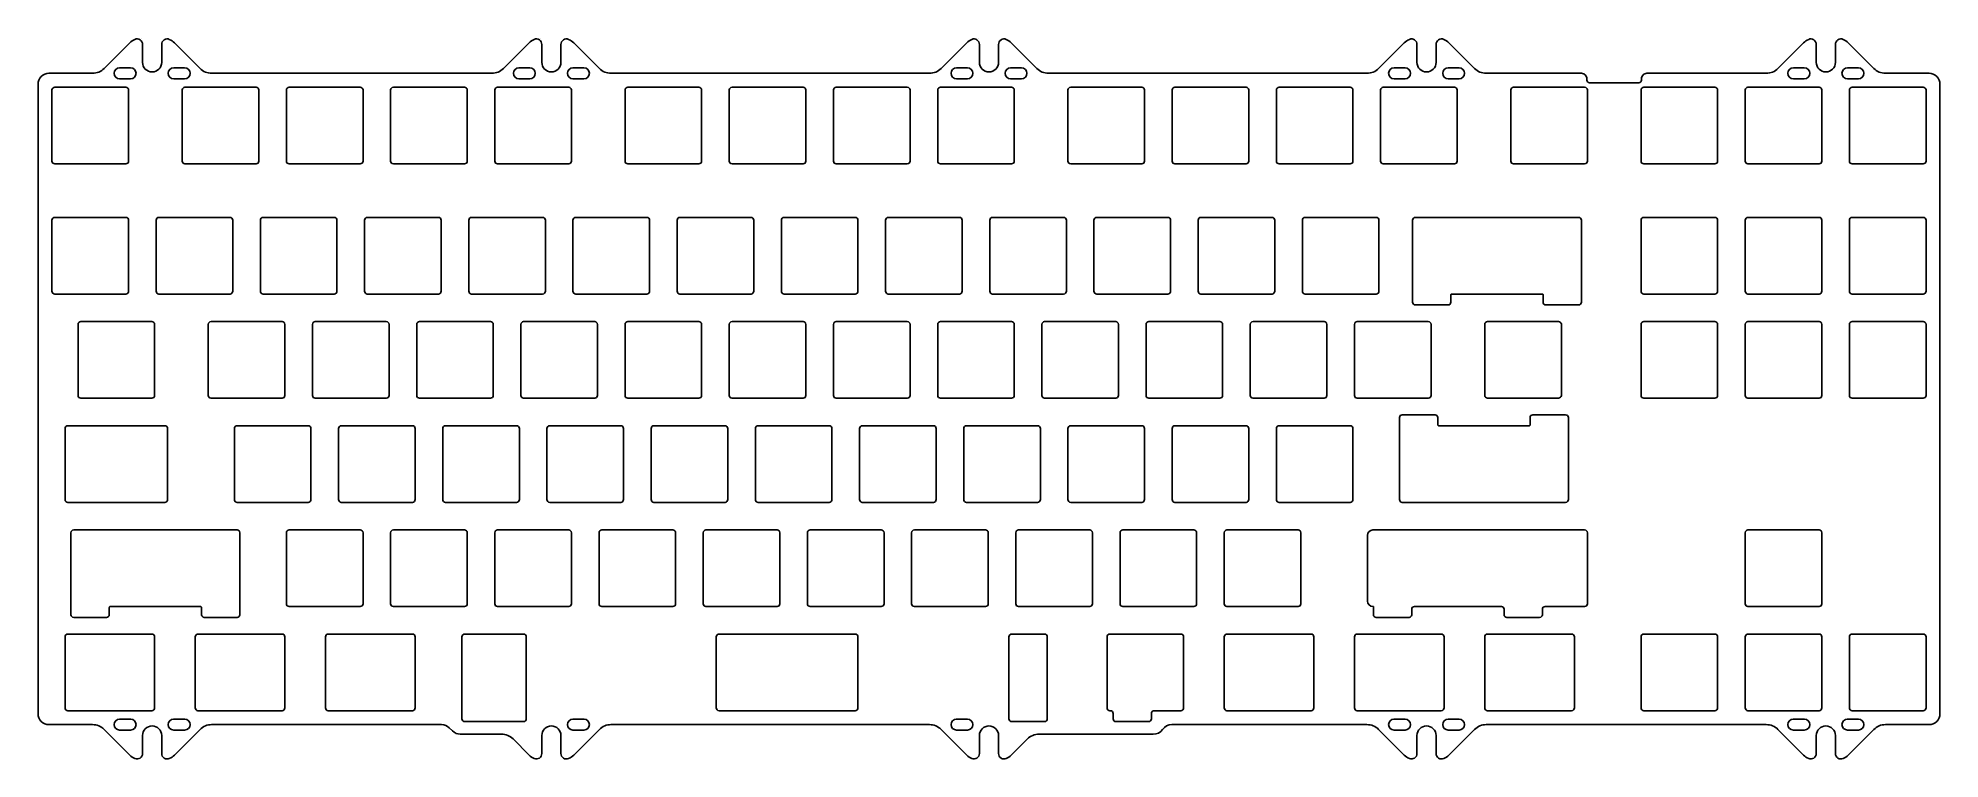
# Model space of a CAD drawing. Header units: millimetres. Extents: x 117 to 464, y 123 to 255.
import ezdxf

# ---------------------------------------------------------------- set-up
doc = ezdxf.new("R2010")
doc.units = ezdxf.units.MM

msp = doc.modelspace()

# ---------------------------------------------------------------- linework, layer by layer
for p, q in [((135.63, 255.04), (135.63, 255.04)), ((208.63, 255.04), (208.63, 255.04)), ((288.63, 255.04), (288.63, 255.04)), ((360.87, 165.08), (360.78, 165.08)), ((367.87, 150.08), (367.87, 150.58)), ((384.75, 150.58), (384.75, 150.08)), ((391.75, 150.08), (391.75, 150.58))]:
    msp.add_line(p, q)
at = {"linetype": 'Continuous'}
msp.add_lwpolyline([(203.57, 126.85, 0.198912), (201.44, 127.73), (193.91, 127.73, -0.198912), (192.49, 128.32), (191.92, 128.9, 0.198912), (190.5, 129.48), (148.47, 129.48, 0.198912), (146.35, 128.6), (141.66, 123.91, -0.094304), (140.73, 123.28, -0.539857), (139.33, 124.2), (139.33, 127.48, 1), (135.83, 127.48), (135.83, 124.2, -0.539857), (134.44, 123.28, -0.094304), (133.51, 123.91), (128.82, 128.6, 0.198912), (126.69, 129.48), (118.73, 129.48, -0.414214), (116.73, 131.48), (116.73, 246.59, -0.414214), (118.73, 248.59), (126.69, 248.59, 0.198912), (128.82, 249.47), (133.51, 254.16, -0.094304), (134.44, 254.8, -0.539857), (135.83, 253.88), (135.83, 250.59, 1), (139.33, 250.59), (139.33, 253.88, -0.539857), (140.73, 254.8, -0.094304), (141.66, 254.16), (146.35, 249.47, 0.198912), (148.47, 248.59), (199.69, 248.59, 0.198912), (201.82, 249.47), (206.51, 254.16, -0.094304), (207.44, 254.8, -0.539857), (208.83, 253.88), (208.83, 250.59, 1), (212.33, 250.59), (212.33, 253.88, -0.539857), (213.73, 254.8, -0.094304), (214.66, 254.16), (219.35, 249.47, 0.198912), (221.47, 248.59), (279.69, 248.59, 0.198912), (281.82, 249.47), (286.51, 254.16, -0.094304), (287.44, 254.8, -0.539857), (288.83, 253.88), (288.83, 250.59, 1), (292.33, 250.59), (292.33, 253.88, -0.539857), (293.73, 254.8, -0.094304), (294.66, 254.16), (299.35, 249.47, 0.198912), (301.47, 248.59), (359.69, 248.59, 0.198912), (361.82, 249.47), (366.51, 254.16, -0.094304), (367.44, 254.8, -0.539857), (368.83, 253.88), (368.83, 250.59, 1), (372.33, 250.59), (372.33, 253.88, -0.539857), (373.73, 254.8, -0.094304), (374.66, 254.16), (379.35, 249.47, 0.198912), (381.47, 248.59), (398.88, 248.59, -0.414214), (399.88, 247.59), (399.88, 247.36, 0.414214), (400.38, 246.86), (409.38, 246.86, 0.414214), (409.88, 247.36), (409.88, 247.59, -0.414214), (410.88, 248.59), (432.69, 248.59, 0.198912), (434.82, 249.47), (439.51, 254.16, -0.094304), (440.44, 254.8, -0.539857), (441.83, 253.88), (441.83, 250.59, 1), (445.33, 250.59), (445.33, 253.88, -0.539857), (446.73, 254.8, -0.094304), (447.66, 254.16), (452.35, 249.47, 0.198912), (454.47, 248.59), (462.44, 248.59, -0.414214), (464.44, 246.59), (464.44, 131.48, -0.414214), (462.44, 129.48), (454.47, 129.48, 0.198912), (452.35, 128.6), (447.66, 123.91, -0.094304), (446.73, 123.28, -0.539857), (445.33, 124.2), (445.33, 127.48, 1), (441.83, 127.48), (441.83, 124.2, -0.539857), (440.44, 123.28, -0.094304), (439.51, 123.91), (434.82, 128.6, 0.198912), (432.69, 129.48), (381.47, 129.48, 0.198912), (379.35, 128.6), (374.66, 123.91, -0.094304), (373.73, 123.28, -0.539857), (372.33, 124.2), (372.33, 127.48, 1), (368.83, 127.48), (368.83, 124.2, -0.539857), (367.44, 123.28, -0.094304), (366.51, 123.91), (361.82, 128.6, 0.198912), (359.69, 129.48), (324, 129.48, 0.251915), (322.33, 128.58, -0.258071), (320.59, 127.73), (299.72, 127.73, 0.198912), (297.6, 126.85), (294.66, 123.91, -0.094304), (293.73, 123.28, -0.539857), (292.33, 124.2), (292.33, 127.48, 1), (288.83, 127.48), (288.83, 124.2, -0.539857), (287.44, 123.28, -0.094304), (286.51, 123.91), (281.82, 128.6, 0.198912), (279.69, 129.48), (221.47, 129.48, 0.198912), (219.35, 128.6), (214.66, 123.91, -0.094304), (213.73, 123.28, -0.539857), (212.33, 124.2), (212.33, 127.48, 1), (208.83, 127.48), (208.83, 124.2, -0.539857), (207.44, 123.28, -0.094304), (206.51, 123.91)], format="xyb", close=True, dxfattribs=at)
for points in [[(131.64, 249.59), (133.64, 249.59, -1), (133.64, 247.59), (131.64, 247.59, -1)], [(143.53, 249.59), (141.53, 249.59, 1), (141.53, 247.59), (143.53, 247.59, 1)], [(204.64, 249.59), (206.64, 249.59, -1), (206.64, 247.59), (204.64, 247.59, -1)], [(216.53, 249.59), (214.53, 249.59, 1), (214.53, 247.59), (216.53, 247.59, 1)], [(284.64, 249.59), (286.64, 249.59, -1), (286.64, 247.59), (284.64, 247.59, -1)], [(296.53, 249.59), (294.53, 249.59, 1), (294.53, 247.59), (296.53, 247.59, 1)], [(364.64, 249.59), (366.64, 249.59, -1), (366.64, 247.59), (364.64, 247.59, -1)], [(376.53, 249.59), (374.53, 249.59, 1), (374.53, 247.59), (376.53, 247.59, 1)], [(437.64, 249.59), (439.64, 249.59, -1), (439.64, 247.59), (437.64, 247.59, -1)], [(449.53, 249.59), (447.53, 249.59, 1), (447.53, 247.59), (449.53, 247.59, 1)], [(132.78, 232.04), (119.78, 232.04, -0.414214), (119.28, 232.54), (119.28, 245.54, -0.414214), (119.78, 246.04), (132.78, 246.04, -0.414214), (133.28, 245.54), (133.28, 232.54, -0.414214)], [(156.59, 232.04, 0.414214), (157.09, 232.54), (157.09, 245.54, 0.414214), (156.59, 246.04), (143.59, 246.04, 0.414214), (143.09, 245.54), (143.09, 232.54, 0.414214), (143.59, 232.04)], [(175.64, 232.04, 0.414214), (176.14, 232.54), (176.14, 245.54, 0.414214), (175.64, 246.04), (162.64, 246.04, 0.414214), (162.14, 245.54), (162.14, 232.54, 0.414214), (162.64, 232.04)], [(194.69, 232.04, 0.414214), (195.19, 232.54), (195.19, 245.54, 0.414214), (194.69, 246.04), (181.69, 246.04, 0.414214), (181.19, 245.54), (181.19, 232.54, 0.414214), (181.69, 232.04)], [(213.74, 232.04, 0.414214), (214.24, 232.54), (214.24, 245.54, 0.414214), (213.74, 246.04), (200.74, 246.04, 0.414214), (200.24, 245.54), (200.24, 232.54, 0.414214), (200.74, 232.04)], [(237.55, 232.04, 0.414214), (238.05, 232.54), (238.05, 245.54, 0.414214), (237.55, 246.04), (224.55, 246.04, 0.414214), (224.05, 245.54), (224.05, 232.54, 0.414214), (224.55, 232.04)], [(256.6, 232.04, 0.414214), (257.1, 232.54), (257.1, 245.54, 0.414214), (256.6, 246.04), (243.6, 246.04, 0.414214), (243.1, 245.54), (243.1, 232.54, 0.414214), (243.6, 232.04)], [(262.15, 232.54), (262.15, 245.54, -0.414214), (262.65, 246.04), (275.65, 246.04, -0.414214), (276.15, 245.54), (276.15, 232.54, -0.414214), (275.65, 232.04), (262.65, 232.04, -0.414214)], [(281.2, 232.54, 0.414214), (281.7, 232.04), (294.7, 232.04, 0.414214), (295.2, 232.54), (295.2, 245.54, 0.414214), (294.7, 246.04), (281.7, 246.04, 0.414214), (281.2, 245.54)], [(305.02, 232.54, 0.414214), (305.52, 232.04), (318.52, 232.04, 0.414214), (319.02, 232.54), (319.02, 245.54, 0.414214), (318.52, 246.04), (305.52, 246.04, 0.414214), (305.02, 245.54)], [(324.07, 232.54, 0.414214), (324.57, 232.04), (337.57, 232.04, 0.414214), (338.07, 232.54), (338.07, 245.54, 0.414214), (337.57, 246.04), (324.57, 246.04, 0.414214), (324.07, 245.54)], [(343.12, 232.54, 0.414214), (343.62, 232.04), (356.62, 232.04, 0.414214), (357.12, 232.54), (357.12, 245.54, 0.414214), (356.62, 246.04), (343.62, 246.04, 0.414214), (343.12, 245.54)], [(362.17, 232.54, 0.414214), (362.67, 232.04), (375.67, 232.04, 0.414214), (376.17, 232.54), (376.17, 245.54, 0.414214), (375.67, 246.04), (362.67, 246.04, 0.414214), (362.17, 245.54)], [(385.98, 232.54, 0.414214), (386.48, 232.04), (399.48, 232.04, 0.414214), (399.98, 232.54), (399.98, 245.54, 0.414214), (399.48, 246.04), (386.48, 246.04, 0.414214), (385.98, 245.54)], [(409.79, 232.54, 0.414214), (410.29, 232.04), (423.29, 232.04, 0.414214), (423.79, 232.54), (423.79, 245.54, 0.414214), (423.29, 246.04), (410.29, 246.04, 0.414214), (409.79, 245.54)], [(428.84, 232.54, 0.414214), (429.34, 232.04), (442.34, 232.04, 0.414214), (442.84, 232.54), (442.84, 245.54, 0.414214), (442.34, 246.04), (429.34, 246.04, 0.414214), (428.84, 245.54)], [(447.89, 232.54, 0.414214), (448.39, 232.04), (461.39, 232.04, 0.414214), (461.89, 232.54), (461.89, 245.54, 0.414214), (461.39, 246.04), (448.39, 246.04, 0.414214), (447.89, 245.54)], [(132.78, 208.23), (119.78, 208.23, -0.414214), (119.28, 208.73), (119.28, 221.73, -0.414214), (119.78, 222.23), (132.78, 222.23, -0.414214), (133.28, 221.73), (133.28, 208.73, -0.414214)], [(151.83, 208.23), (138.83, 208.23, -0.414214), (138.33, 208.73), (138.33, 221.73, -0.414214), (138.83, 222.23), (151.83, 222.23, -0.414214), (152.33, 221.73), (152.33, 208.73, -0.414214)], [(170.88, 208.23), (157.88, 208.23, -0.414214), (157.38, 208.73), (157.38, 221.73, -0.414214), (157.88, 222.23), (170.88, 222.23, -0.414214), (171.38, 221.73), (171.38, 208.73, -0.414214)], [(189.93, 208.23), (176.93, 208.23, -0.414214), (176.43, 208.73), (176.43, 221.73, -0.414214), (176.93, 222.23), (189.93, 222.23, -0.414214), (190.43, 221.73), (190.43, 208.73, -0.414214)], [(208.98, 208.23), (195.98, 208.23, -0.414214), (195.48, 208.73), (195.48, 221.73, -0.414214), (195.98, 222.23), (208.98, 222.23, -0.414214), (209.48, 221.73), (209.48, 208.73, -0.414214)], [(228.03, 208.23), (215.03, 208.23, -0.414214), (214.53, 208.73), (214.53, 221.73, -0.414214), (215.03, 222.23), (228.03, 222.23, -0.414214), (228.53, 221.73), (228.53, 208.73, -0.414214)], [(247.08, 208.23, 0.414214), (247.58, 208.73), (247.58, 221.73, 0.414214), (247.08, 222.23), (234.08, 222.23, 0.414214), (233.58, 221.73), (233.58, 208.73, 0.414214), (234.08, 208.23)], [(252.63, 208.73), (252.63, 221.73, -0.414214), (253.13, 222.23), (266.13, 222.23, -0.414214), (266.63, 221.73), (266.63, 208.73, -0.414214), (266.13, 208.23), (253.13, 208.23, -0.414214)], [(271.68, 208.73, 0.414214), (272.18, 208.23), (285.18, 208.23, 0.414214), (285.68, 208.73), (285.68, 221.73, 0.414214), (285.18, 222.23), (272.18, 222.23, 0.414214), (271.68, 221.73)], [(290.73, 208.73, 0.414214), (291.23, 208.23), (304.23, 208.23, 0.414214), (304.73, 208.73), (304.73, 221.73, 0.414214), (304.23, 222.23), (291.23, 222.23, 0.414214), (290.73, 221.73)], [(309.78, 208.73, 0.414214), (310.28, 208.23), (323.28, 208.23, 0.414214), (323.78, 208.73), (323.78, 221.73, 0.414214), (323.28, 222.23), (310.28, 222.23, 0.414214), (309.78, 221.73)], [(328.83, 208.73, 0.414214), (329.33, 208.23), (342.33, 208.23, 0.414214), (342.83, 208.73), (342.83, 221.73, 0.414214), (342.33, 222.23), (329.33, 222.23, 0.414214), (328.83, 221.73)], [(347.88, 208.73, 0.414214), (348.38, 208.23), (361.38, 208.23, 0.414214), (361.88, 208.73), (361.88, 221.73, 0.414214), (361.38, 222.23), (348.38, 222.23, 0.414214), (347.88, 221.73)], [(368.02, 206.73, 0.414214), (368.52, 206.23), (374.52, 206.23, 0.414214), (375.02, 206.73), (375.02, 208.03, -0.414214), (375.22, 208.23), (391.69, 208.23, -0.414214), (391.89, 208.03), (391.89, 206.73, 0.414214), (392.39, 206.23), (398.39, 206.23, 0.414214), (398.89, 206.73), (398.89, 221.73, 0.414214), (398.39, 222.23), (368.52, 222.23, 0.414214), (368.02, 221.73)], [(409.79, 208.73, 0.414214), (410.29, 208.23), (423.29, 208.23, 0.414214), (423.79, 208.73), (423.79, 221.73, 0.414214), (423.29, 222.23), (410.29, 222.23, 0.414214), (409.79, 221.73)], [(428.84, 208.73, 0.414214), (429.34, 208.23), (442.34, 208.23, 0.414214), (442.84, 208.73), (442.84, 221.73, 0.414214), (442.34, 222.23), (429.34, 222.23, 0.414214), (428.84, 221.73)], [(447.89, 208.73, 0.414214), (448.39, 208.23), (461.39, 208.23, 0.414214), (461.89, 208.73), (461.89, 221.73, 0.414214), (461.39, 222.23), (448.39, 222.23, 0.414214), (447.89, 221.73)], [(138.04, 202.68, 0.414214), (137.54, 203.18), (124.54, 203.18, 0.414214), (124.04, 202.68), (124.04, 189.68, 0.414214), (124.54, 189.18), (137.54, 189.18, 0.414214), (138.04, 189.68)], [(161.85, 202.68, 0.414214), (161.35, 203.18), (148.35, 203.18, 0.414214), (147.85, 202.68), (147.85, 189.68, 0.414214), (148.35, 189.18), (161.35, 189.18, 0.414214), (161.85, 189.68)], [(180.9, 202.68, 0.414214), (180.4, 203.18), (167.4, 203.18, 0.414214), (166.9, 202.68), (166.9, 189.68, 0.414214), (167.4, 189.18), (180.4, 189.18, 0.414214), (180.9, 189.68)], [(199.95, 202.68, 0.414214), (199.45, 203.18), (186.45, 203.18, 0.414214), (185.95, 202.68), (185.95, 189.68, 0.414214), (186.45, 189.18), (199.45, 189.18, 0.414214), (199.95, 189.68)], [(219, 202.68, 0.414214), (218.5, 203.18), (205.5, 203.18, 0.414214), (205, 202.68), (205, 189.68, 0.414214), (205.5, 189.18), (218.5, 189.18, 0.414214), (219, 189.68)], [(238.05, 202.68, 0.414214), (237.55, 203.18), (224.55, 203.18, 0.414214), (224.05, 202.68), (224.05, 189.68, 0.414214), (224.55, 189.18), (237.55, 189.18, 0.414214), (238.05, 189.68)], [(257.1, 202.68, 0.414214), (256.6, 203.18), (243.6, 203.18, 0.414214), (243.1, 202.68), (243.1, 189.68, 0.414214), (243.6, 189.18), (256.6, 189.18, 0.414214), (257.1, 189.68)], [(262.65, 203.18, 0.414214), (262.15, 202.68), (262.15, 189.68, 0.414214), (262.65, 189.18), (275.65, 189.18, 0.414214), (276.15, 189.68), (276.15, 202.68, 0.414214), (275.65, 203.18)], [(281.7, 203.18), (294.7, 203.18, -0.414214), (295.2, 202.68), (295.2, 189.68, -0.414214), (294.7, 189.18), (281.7, 189.18, -0.414214), (281.2, 189.68), (281.2, 202.68, -0.414214)], [(300.75, 203.18), (313.75, 203.18, -0.414214), (314.25, 202.68), (314.25, 189.68, -0.414214), (313.75, 189.18), (300.75, 189.18, -0.414214), (300.25, 189.68), (300.25, 202.68, -0.414214)], [(319.8, 203.18), (332.8, 203.18, -0.414214), (333.3, 202.68), (333.3, 189.68, -0.414214), (332.8, 189.18), (319.8, 189.18, -0.414214), (319.3, 189.68), (319.3, 202.68, -0.414214)], [(338.85, 203.18), (351.85, 203.18, -0.414214), (352.35, 202.68), (352.35, 189.68, -0.414214), (351.85, 189.18), (338.85, 189.18, -0.414214), (338.35, 189.68), (338.35, 202.68, -0.414214)], [(357.9, 203.18), (370.9, 203.18, -0.414214), (371.4, 202.68), (371.4, 189.68, -0.414214), (370.9, 189.18), (357.9, 189.18, -0.414214), (357.4, 189.68), (357.4, 202.68, -0.414214)], [(381.72, 203.19), (394.72, 203.19, -0.414214), (395.22, 202.69), (395.22, 189.69, -0.414214), (394.72, 189.19), (381.72, 189.19, -0.414214), (381.22, 189.69), (381.22, 202.69, -0.414214)], [(410.29, 203.18), (423.29, 203.18, -0.414214), (423.79, 202.68), (423.79, 189.68, -0.414214), (423.29, 189.18), (410.29, 189.18, -0.414214), (409.79, 189.68), (409.79, 202.68, -0.414214)], [(429.34, 203.18), (442.34, 203.18, -0.414214), (442.84, 202.68), (442.84, 189.68, -0.414214), (442.34, 189.18), (429.34, 189.18, -0.414214), (428.84, 189.68), (428.84, 202.68, -0.414214)], [(448.39, 203.18), (461.39, 203.18, -0.414214), (461.89, 202.68), (461.89, 189.68, -0.414214), (461.39, 189.18), (448.39, 189.18, -0.414214), (447.89, 189.68), (447.89, 202.68, -0.414214)], [(366.13, 186.13), (372.13, 186.13, -0.414214), (372.63, 185.63), (372.63, 184.33, 0.414214), (372.83, 184.13), (389.31, 184.13, 0.414214), (389.51, 184.33), (389.51, 185.63, -0.414214), (390.01, 186.13), (396.01, 186.13, -0.414214), (396.51, 185.63), (396.51, 170.63, -0.414214), (396.01, 170.13), (366.13, 170.13, -0.414214), (365.63, 170.63), (365.63, 185.63, -0.414214)], [(140.42, 183.63, 0.414208), (139.92, 184.13), (122.16, 184.13, 0.414219), (121.66, 183.63), (121.66, 170.63, 0.414208), (122.16, 170.13), (139.92, 170.13, 0.414219), (140.42, 170.63)], [(166.62, 183.63, 0.414214), (166.12, 184.13), (153.12, 184.13, 0.414214), (152.62, 183.63), (152.62, 170.63, 0.414214), (153.12, 170.13), (166.12, 170.13, 0.414214), (166.62, 170.63)], [(185.67, 183.63, 0.414214), (185.17, 184.13), (172.17, 184.13, 0.414214), (171.67, 183.63), (171.67, 170.63, 0.414214), (172.17, 170.13), (185.17, 170.13, 0.414214), (185.67, 170.63)], [(204.72, 183.63, 0.414214), (204.22, 184.13), (191.22, 184.13, 0.414214), (190.72, 183.63), (190.72, 170.63, 0.414214), (191.22, 170.13), (204.22, 170.13, 0.414214), (204.72, 170.63)], [(223.77, 183.63, 0.414214), (223.27, 184.13), (210.27, 184.13, 0.414214), (209.77, 183.63), (209.77, 170.63, 0.414214), (210.27, 170.13), (223.27, 170.13, 0.414214), (223.77, 170.63)], [(242.82, 183.63, 0.414214), (242.32, 184.13), (229.32, 184.13, 0.414214), (228.82, 183.63), (228.82, 170.63, 0.414214), (229.32, 170.13), (242.32, 170.13, 0.414214), (242.82, 170.63)], [(261.87, 183.63), (261.87, 170.63, -0.414214), (261.37, 170.13), (248.37, 170.13, -0.414214), (247.87, 170.63), (247.87, 183.63, -0.414214), (248.37, 184.13), (261.37, 184.13, -0.414214)], [(267.42, 184.13, 0.414214), (266.92, 183.63), (266.92, 170.63, 0.414214), (267.42, 170.13), (280.42, 170.13, 0.414214), (280.92, 170.63), (280.92, 183.63, 0.414214), (280.42, 184.13)], [(286.47, 184.13, 0.414214), (285.97, 183.63), (285.97, 170.63, 0.414214), (286.47, 170.13), (299.47, 170.13, 0.414214), (299.97, 170.63), (299.97, 183.63, 0.414214), (299.47, 184.13)], [(305.52, 184.13, 0.414214), (305.02, 183.63), (305.02, 170.63, 0.414214), (305.52, 170.13), (318.52, 170.13, 0.414214), (319.02, 170.63), (319.02, 183.63, 0.414214), (318.52, 184.13)], [(324.57, 184.13, 0.414214), (324.07, 183.63), (324.07, 170.63, 0.414214), (324.57, 170.13), (337.57, 170.13, 0.414214), (338.07, 170.63), (338.07, 183.63, 0.414214), (337.57, 184.13)], [(343.62, 184.13, 0.414214), (343.12, 183.63), (343.12, 170.63, 0.414214), (343.62, 170.13), (356.62, 170.13, 0.414214), (357.12, 170.63), (357.12, 183.63, 0.414214), (356.62, 184.13)], [(153.62, 164.58, 0.414214), (153.12, 165.08), (123.25, 165.08, 0.414214), (122.75, 164.58), (122.75, 149.58, 0.414214), (123.25, 149.08), (129.25, 149.08, 0.414214), (129.75, 149.58), (129.75, 150.88, -0.414214), (129.95, 151.08), (146.42, 151.08, -0.414214), (146.62, 150.88), (146.62, 149.58, 0.414214), (147.12, 149.08), (153.12, 149.08, 0.414214), (153.62, 149.58)], [(176.14, 164.58, 0.414214), (175.64, 165.08), (162.64, 165.08, 0.414214), (162.14, 164.58), (162.14, 151.58, 0.414214), (162.64, 151.08), (175.64, 151.08, 0.414214), (176.14, 151.58)], [(195.19, 164.58, 0.414214), (194.69, 165.08), (181.69, 165.08, 0.414214), (181.19, 164.58), (181.19, 151.58, 0.414214), (181.69, 151.08), (194.69, 151.08, 0.414214), (195.19, 151.58)], [(214.24, 164.58, 0.414214), (213.74, 165.08), (200.74, 165.08, 0.414214), (200.24, 164.58), (200.24, 151.58, 0.414214), (200.74, 151.08), (213.74, 151.08, 0.414214), (214.24, 151.58)], [(233.29, 164.58, 0.414214), (232.79, 165.08), (219.79, 165.08, 0.414214), (219.29, 164.58), (219.29, 151.58, 0.414214), (219.79, 151.08), (232.79, 151.08, 0.414214), (233.29, 151.58)], [(252.34, 164.58), (252.34, 151.58, -0.414214), (251.84, 151.08), (238.84, 151.08, -0.414214), (238.34, 151.58), (238.34, 164.58, -0.414214), (238.84, 165.08), (251.84, 165.08, -0.414214)], [(271.39, 164.58), (271.39, 151.58, -0.414214), (270.89, 151.08), (257.89, 151.08, -0.414214), (257.39, 151.58), (257.39, 164.58, -0.414214), (257.89, 165.08), (270.89, 165.08, -0.414214)], [(276.94, 165.08, 0.414214), (276.44, 164.58), (276.44, 151.58, 0.414214), (276.94, 151.08), (289.94, 151.08, 0.414214), (290.44, 151.58), (290.44, 164.58, 0.414214), (289.94, 165.08)], [(295.99, 165.08, 0.414214), (295.49, 164.58), (295.49, 151.58, 0.414214), (295.99, 151.08), (308.99, 151.08, 0.414214), (309.49, 151.58), (309.49, 164.58, 0.414214), (308.99, 165.08)], [(315.04, 165.08, 0.414214), (314.54, 164.58), (314.54, 151.58, 0.414214), (315.04, 151.08), (328.04, 151.08, 0.414214), (328.54, 151.58), (328.54, 164.58, 0.414214), (328.04, 165.08)], [(334.09, 165.08, 0.414214), (333.59, 164.58), (333.59, 151.58, 0.414214), (334.09, 151.08), (347.09, 151.08, 0.414214), (347.59, 151.58), (347.59, 164.58, 0.414214), (347.09, 165.08)], [(429.34, 165.08, 0.414214), (428.84, 164.58), (428.84, 151.58, 0.414214), (429.34, 151.08), (442.34, 151.08, 0.414214), (442.84, 151.58), (442.84, 164.58, 0.414214), (442.34, 165.08)], [(138.04, 145.53, 0.414213), (137.54, 146.03), (122.16, 146.03, 0.414214), (121.66, 145.53), (121.66, 132.53, 0.414213), (122.16, 132.03), (137.54, 132.03, 0.414214), (138.04, 132.53)], [(161.85, 145.53, 0.414213), (161.35, 146.03), (145.97, 146.03, 0.414214), (145.47, 145.53), (145.47, 132.53, 0.414213), (145.97, 132.03), (161.35, 132.03, 0.414214), (161.85, 132.53)], [(185.67, 145.53, 0.414213), (185.17, 146.03), (169.78, 146.03, 0.414214), (169.28, 145.53), (169.28, 132.53, 0.414213), (169.78, 132.03), (185.17, 132.03, 0.414214), (185.67, 132.53)], [(205.98, 145.53, 0.414214), (205.48, 146.03), (194.73, 146.03, 0.414214), (194.23, 145.53), (194.23, 130.53, 0.414214), (194.73, 130.03), (205.48, 130.03, 0.414214), (205.98, 130.53)], [(266.63, 145.53), (266.63, 132.53, -0.414214), (266.13, 132.03), (241.23, 132.03, -0.414214), (240.73, 132.53), (240.73, 145.53, -0.414214), (241.23, 146.03), (266.13, 146.03, -0.414214)], [(301.23, 145.53, 0.414214), (300.73, 146.03), (294.73, 146.03, 0.414214), (294.23, 145.53), (294.23, 130.53, 0.414214), (294.73, 130.03), (300.73, 130.03, 0.414214), (301.23, 130.53)], [(325.66, 146.03, -0.414214), (326.16, 145.53), (326.16, 132.53, -0.414214), (325.66, 132.03), (320.78, 132.03, 0.414214), (320.28, 131.53), (320.28, 130.53, -0.414214), (319.78, 130.03), (313.78, 130.03, -0.414214), (313.28, 130.53), (313.28, 131.53, 0.414214), (312.78, 132.03), (312.66, 132.03, -0.414214), (312.16, 132.53), (312.16, 145.53, -0.414214), (312.66, 146.03), (312.66, 146.03)], [(334.09, 146.03, 0.414213), (333.59, 145.53), (333.59, 132.53, 0.414214), (334.09, 132.03), (349.47, 132.03, 0.414213), (349.97, 132.53), (349.97, 145.53, 0.414214), (349.47, 146.03)], [(357.9, 146.03, 0.414213), (357.4, 145.53), (357.4, 132.53, 0.414214), (357.9, 132.03), (373.28, 132.03, 0.414213), (373.78, 132.53), (373.78, 145.53, 0.414214), (373.28, 146.03)], [(381.72, 146.03, 0.414213), (381.22, 145.53), (381.22, 132.53, 0.414214), (381.72, 132.03), (397.1, 132.03, 0.414213), (397.6, 132.53), (397.6, 145.53, 0.414214), (397.1, 146.03)], [(410.29, 146.03, 0.414214), (409.79, 145.53), (409.79, 132.53, 0.414214), (410.29, 132.03), (423.29, 132.03, 0.414214), (423.79, 132.53), (423.79, 145.53, 0.414214), (423.29, 146.03)], [(429.34, 146.03, 0.414214), (428.84, 145.53), (428.84, 132.53, 0.414214), (429.34, 132.03), (442.34, 132.03, 0.414214), (442.84, 132.53), (442.84, 145.53, 0.414214), (442.34, 146.03)], [(448.39, 146.03, 0.414214), (447.89, 145.53), (447.89, 132.53, 0.414214), (448.39, 132.03), (461.39, 132.03, 0.414214), (461.89, 132.53), (461.89, 145.53, 0.414214), (461.39, 146.03)], [(131.64, 128.48), (133.64, 128.48, 1), (133.64, 130.48), (131.64, 130.48, 1)], [(143.53, 128.48), (141.53, 128.48, -1), (141.53, 130.48), (143.53, 130.48, -1)], [(216.53, 128.48), (214.53, 128.48, -1), (214.53, 130.48), (216.53, 130.48, -1)], [(284.64, 128.48), (286.64, 128.48, 1), (286.64, 130.48), (284.64, 130.48, 1)], [(364.64, 128.48), (366.64, 128.48, 1), (366.64, 130.48), (364.64, 130.48, 1)], [(376.53, 128.48), (374.53, 128.48, -1), (374.53, 130.48), (376.53, 130.48, -1)], [(437.64, 128.48), (439.64, 128.48, 1), (439.64, 130.48), (437.64, 130.48, 1)], [(449.53, 128.48), (447.53, 128.48, -1), (447.53, 130.48), (449.53, 130.48, -1)]]:
    msp.add_lwpolyline(points, format="xyb", close=True)
msp.add_lwpolyline([(360.87, 151.08), (360.87, 149.58, 0.414214), (361.37, 149.08), (367.37, 149.08, 0.414214), (367.87, 149.58), (367.87, 150.58, -0.414214), (368.37, 151.08), (384.25, 151.08, -0.414214), (384.75, 150.58), (384.75, 149.58, 0.414214), (385.25, 149.08), (391.25, 149.08, 0.414214), (391.75, 149.58), (391.75, 150.58, -0.414214), (392.25, 151.08), (399.48, 151.08, 0.414214), (399.98, 151.58), (399.98, 164.58, 0.414214), (399.48, 165.08), (360.78, 165.08, 0.412168), (359.78, 164.08), (359.78, 152.08, 0.414213), (360.78, 151.08), (360.87, 151.08), (360.87, 150.33)], format="xyb")

doc.saveas('drawing.dxf')
